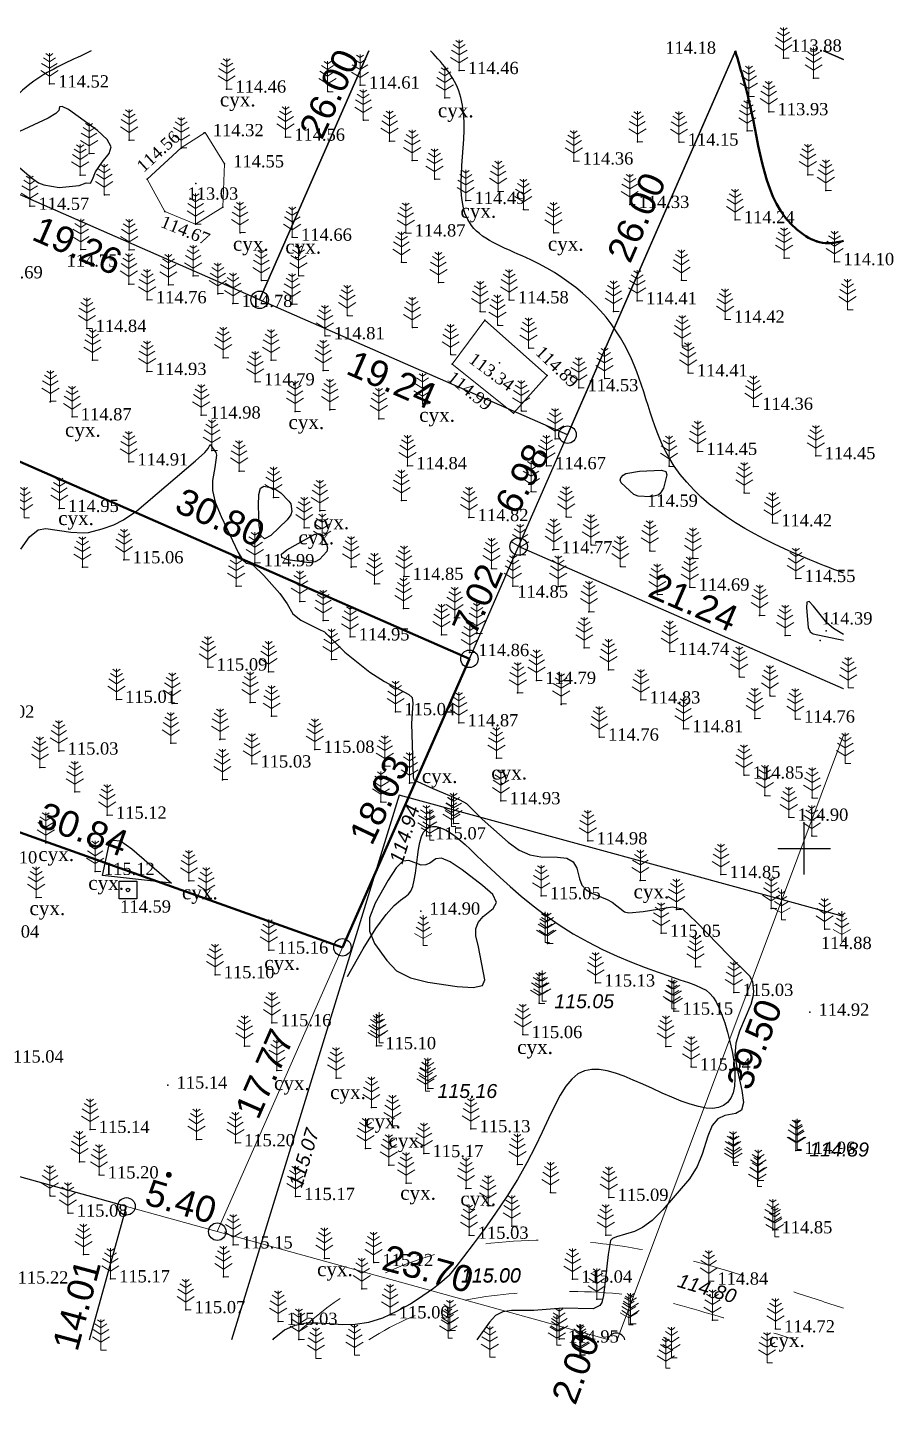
# Model space of a CAD drawing. Header units: millimetres. Extents: x 5405616.9 to 5405705.1, y 5524868.2 to 5524947.2.
# Drawn here: x 5405655.5 to 5405705.1, y 5524868.2 to 5524947 of the extents above; entities that cross this region are included whole.
import ezdxf
from ezdxf.enums import TextEntityAlignment as Align

# ---------------------------------------------------------------- set-up
doc = ezdxf.new("R2010")
doc.units = ezdxf.units.MM
doc.linetypes.add('0', pattern=[0])
doc.linetypes.add('1', pattern=[6, 3, -3])
for name, color, linetype, lineweight in [('11900000', 1, 'Continuous', 30), ('рельеф', 7, 'Continuous', 0), ('ТОЧКИ', 7, 'Continuous', 30)]:
    doc.layers.add(name, color=color, linetype=linetype, lineweight=lineweight)
for name, color, linetype in [('12000000', 7, 'Continuous'), ('61420000', 7, 'Continuous'), ('71132060', 7, '0'), ('SC007', 7, 'Continuous'), ('горизонтали', 42, 'Continuous'), ('Горизонтали--MIN', 32, 'Continuous'), ('Ділянки_Межі', 10, 'Continuous'), ('надписи', 7, 'Continuous'), ('Ограда каменная', 7, 'g5_472'), ('отметки', 7, 'Continuous'), ('промеры', 185, 'Continuous'), ('Растительность', 7, 'Continuous')]:
    doc.layers.add(name, color=color, linetype=linetype)
doc.styles.get("Standard").update_dxf_attribs({"font": 'arial.ttf'})
doc.styles.add('times', font='times.ttf')
doc.styles.add('WMF-Arial Cyr2', font='ariali.ttf')
doc.linetypes.add('g5_472', pattern='A,0,-4,[25,GUGK_2005.shx,S=0.4,R=0,X=0,Y=-0.2],0', length=4)
doc.linetypes.add('канава 0', pattern='A,0.9,0,["|",Standard,S=0.25,R=0,X=0,Y=0],0.1', length=1)

# ---------------------------------------------------------------- blocks, each defined once
blk = doc.blocks.new('A$C51FE15A3')
at = {"layer": 'Растительность', "color": 94, "lineweight": 0}
for points in [[(-0.201, 1.726), (0, 1.584), (0.201, 1.726)], [(0, 1.75), (0, 0), (0.319, 0)], [(-0.447, 1.172), (0, 0.895), (0.447, 1.172)], [(-0.343, 1.489), (0, 1.267), (0.343, 1.489)], [(-0.493, 0.753), (0, 0.444), (0.493, 0.753)]]:
    blk.add_lwpolyline(points, dxfattribs=at)
blk = doc.blocks.new('SYMBOL902')
at = {"layer": 'SC007'}
blk.add_lwpolyline([(-1.25, -1.25), (-1.25, 1.25), (1.25, 1.25), (1.25, -1.25)], close=True, dxfattribs=at)
blk.add_circle((0, 0), 0.25, dxfattribs=at)
blk = doc.blocks.new('SYMBOL71132060')
at = {"layer": 'SC007', "color": 94, "lineweight": 0}
for points in [[(-0.2, 1.65), (0, 1.5), (0.2, 1.65)], [(0, 1.75), (0, 0), (0.25, 0)], [(-0.4, 1.05), (0, 0.8), (0.4, 1.05)], [(-0.3, 1.35), (0, 1.15), (0.3, 1.35)], [(-0.5, 0.7), (0, 0.4), (0.5, 0.7)]]:
    blk.add_lwpolyline(points, dxfattribs=at)

msp = doc.modelspace()

# ---------------------------------------------------------------- hatches: boundary and pattern name
at = {"layer": '12000000', "lineweight": 15, "ltscale": 0.02, "extrusion": (-0.000964997, -0.001555, 0.999998)}
for points in [[(5405674.263, 5524887.992, 1), (5405674.6, 5524888.014, 1)], [(5404065.449, 5522271.557, 1), (5404065.786, 5522271.578, 1)], [(5404058.761, 5522266.419, 1), (5404059.098, 5522266.44, 1)], [(5404080.043, 5522263.072, 1), (5404080.38, 5522263.094, 1)], [(5404050.682, 5522261.149, 1), (5404051.019, 5522261.17, 1)], [(5404060.217, 5522255.994, 1), (5404060.554, 5522256.015, 1)], [(5404072.584, 5522255.809, 1), (5404072.921, 5522255.831, 1)]]:
    msp.add_hatch(color=7, dxfattribs=at).paths.add_polyline_path(points)

# ---------------------------------------------------------------- linework, layer by layer
at = {"layer": '11900000', "color": 0, "linetype": '0', "lineweight": 15, "ltscale": 0.7}
for points in [[(5405700, 5524898.496), (5405700, 5524901.504)], [(5405700, 5524898.496), (5405700, 5524901.504)], [(5405700, 5524898.496), (5405700, 5524901.504)], [(5405700, 5524898.496), (5405700, 5524901.504)], [(5405700, 5524898.496), (5405700, 5524901.504)], [(5405700, 5524898.496), (5405700, 5524901.504)], [(5405700, 5524898.496), (5405700, 5524901.504)], [(5405700, 5524898.496), (5405700, 5524901.504)], [(5405700, 5524898.496), (5405700, 5524901.504)], [(5405700, 5524898.496), (5405700, 5524901.504)], [(5405700, 5524898.496), (5405700, 5524901.504)], [(5405698.496, 5524900), (5405701.504, 5524900)], [(5405698.496, 5524900), (5405701.504, 5524900)], [(5405698.496, 5524900), (5405701.504, 5524900)], [(5405698.496, 5524900), (5405701.504, 5524900)], [(5405698.496, 5524900), (5405701.504, 5524900)], [(5405698.496, 5524900), (5405701.504, 5524900)], [(5405698.496, 5524900), (5405701.504, 5524900)], [(5405698.496, 5524900), (5405701.504, 5524900)], [(5405698.496, 5524900), (5405701.504, 5524900)], [(5405698.496, 5524900), (5405701.504, 5524900)], [(5405698.496, 5524900), (5405701.504, 5524900)]]:
    msp.add_lwpolyline(points, dxfattribs=at)
at = {"layer": '11900000', "linetype": '0', "lineweight": 15, "ltscale": 0.7}
for points in [[(5405700, 5524898.496), (5405700, 5524901.504)], [(5405700, 5524898.496), (5405700, 5524901.504)], [(5405700, 5524898.496), (5405700, 5524901.504)], [(5405698.496, 5524900), (5405701.504, 5524900)], [(5405698.496, 5524900), (5405701.504, 5524900)], [(5405698.496, 5524900), (5405701.504, 5524900)], [(5405698.496, 5524900), (5405701.504, 5524900)], [(5405698.496, 5524900), (5405701.504, 5524900)], [(5405698.496, 5524900), (5405701.504, 5524900)]]:
    msp.add_lwpolyline(points, dxfattribs=at)
at = {"layer": '11900000', "color": 7}
for points in [[(5405700, 5524898.5, 0), (5405700, 5524901.5, 0)], [(5405700, 5524898.5, 0), (5405700, 5524901.5, 0)], [(5405698.5, 5524900, 0), (5405701.5, 5524900, 0)], [(5405698.5, 5524900, 0), (5405701.5, 5524900, 0)]]:
    msp.add_polyline3d(points, dxfattribs=at)
at = {"layer": '61420000', "linetype": '1', "lineweight": 15}
for points, knots in [([(5405702.25, 5524873.695), (5405701.282, 5524874.005), (5405698.083, 5524875.041), (5405692.768, 5524876.821), (5405685.912, 5524877.833), (5405678.582, 5524877.207), (5405673.432, 5524874.566), (5405671.01, 5524872.296), (5405670.608, 5524871.879)], [199.335038, 199.335038, 199.335038, 199.335038, 202.382152, 209.415787, 216.125508, 223.040534, 231.175391, 232.901006, 232.901006, 232.901006, 232.901006]), ([(5405675.085, 5524871.879), (5405676.607, 5524872.894), (5405680.064, 5524874.333), (5405685.758, 5524874.742), (5405690.47, 5524874.577), (5405695.096, 5524873.23), (5405697.679, 5524872.447), (5405699.528, 5524871.879)], [198.673354, 198.673354, 198.673354, 198.673354, 204.112948, 209.45441, 215.794726, 218.082006, 223.883847, 223.883847, 223.883847, 223.883847])]:
    msp.add_open_spline(points, degree=3, knots=knots, dxfattribs=at)
at = {"layer": 'горизонтали', "color": 32}
for points in [[(5405654.397, 5524939.542, 114.5), (5405655.757, 5524938.362, 114.5), (5405656.167, 5524938.082, 114.5), (5405656.477, 5524937.952, 114.5), (5405657.347, 5524937.812, 114.5), (5405658.497, 5524937.932, 114.5), (5405658.497, 5524937.932, 114.5), (5405658.887, 5524938.082, 114.5), (5405659.137, 5524938.052, 114.5), (5405659.257, 5524938.262, 114.5), (5405659.437, 5524938.702, 114.5), (5405659.817, 5524939.262, 114.5), (5405660.217, 5524939.762, 114.5), (5405660.317, 5524940.132, 114.5), (5405660.087, 5524940.562, 114.5), (5405659.547, 5524941.062, 114.5), (5405657.887, 5524942.262, 114.5), (5405657.517, 5524942.452, 114.5), (5405657.367, 5524942.422, 114.5), (5405657.327, 5524942.222, 114.5), (5405657.157, 5524942.042, 114.5), (5405656.727, 5524941.782, 114.5), (5405654.787, 5524940.872, 114.5)], [(5405655.157, 5524917.122, 115), (5405655.657, 5524917.822, 115), (5405656.137, 5524918.222, 115), (5405656.587, 5524918.302, 115), (5405658.007, 5524918.082, 115), (5405658.727, 5524918.042, 115), (5405659.027, 5524918.062, 115), (5405659.817, 5524918.272, 115), (5405660.487, 5524918.512, 115), (5405661.037, 5524918.792, 115), (5405661.787, 5524919.312, 115), (5405665.147, 5524922.162, 115), (5405665.687, 5524922.652, 115), (5405665.877, 5524922.882, 115), (5405665.987, 5524923.112, 115), (5405666.317, 5524922.642, 115), (5405666.347, 5524922.492, 115), (5405666.267, 5524921.792, 115), (5405666.127, 5524921.042, 115), (5405666.127, 5524920.482, 115), (5405666.287, 5524919.802, 115), (5405666.617, 5524918.982, 115), (5405667.597, 5524916.932, 115), (5405667.867, 5524916.482, 115), (5405668.057, 5524916.322, 115), (5405668.267, 5524916.282, 115), (5405668.447, 5524916.192, 115), (5405669.057, 5524915.612, 115), (5405669.977, 5524914.582, 115), (5405670.397, 5524913.992, 115), (5405670.727, 5524913.412, 115), (5405671.177, 5524913.052, 115), (5405672.207, 5524912.532, 115), (5405672.547, 5524912.382, 115), (5405673.697, 5524911.232, 115), (5405675.137, 5524910.072, 115), (5405675.977, 5524909.552, 115), (5405677.367, 5524908.802, 115), (5405677.557, 5524908.622, 115), (5405677.587, 5524908.302, 115), (5405677.527, 5524907.152, 115), (5405677.607, 5524904.082, 115), (5405677.647, 5524903.922, 115), (5405678.737, 5524903.432, 115), (5405680.287, 5524902.772, 115), (5405680.667, 5524902.572, 115), (5405681.567, 5524901.672, 115), (5405683.047, 5524900.362, 115), (5405683.677, 5524899.902, 115), (5405684.297, 5524899.622, 115), (5405684.927, 5524899.522, 115), (5405685.877, 5524899.502, 115), (5405686.417, 5524899.432, 115), (5405686.777, 5524899.222, 115), (5405686.977, 5524898.872, 115), (5405687.127, 5524898.262, 115), (5405687.277, 5524897.892, 115), (5405687.517, 5524897.622, 115), (5405687.837, 5524897.432, 115), (5405688.717, 5524897.072, 115), (5405688.997, 5524896.922, 115), (5405689.707, 5524896.362, 115), (5405689.967, 5524896.302, 115), (5405690.787, 5524896.382, 115), (5405692.467, 5524896.652, 115), (5405693.027, 5524896.532, 115), (5405693.827, 5524895.772, 115), (5405695.657, 5524893.892, 115), (5405696.877, 5524892.682, 115), (5405697.037, 5524892.362, 115), (5405697.097, 5524891.802, 115), (5405697.067, 5524891.502, 115), (5405696.937, 5524891.062, 115), (5405696.287, 5524889.532, 115), (5405696.087, 5524888.862, 115), (5405696.037, 5524888.142, 115), (5405696.157, 5524887.362, 115), (5405696.437, 5524886.152, 115), (5405696.527, 5524885.462, 115), (5405696.407, 5524885.022, 115), (5405696.087, 5524884.822, 115), (5405695.447, 5524884.712, 115), (5405695.057, 5524884.532, 115), (5405694.737, 5524884.142, 115), (5405694.477, 5524883.542, 115), (5405694.157, 5524882.502, 115), (5405693.867, 5524881.802, 115), (5405693.437, 5524881.092, 115), (5405691.897, 5524879.322, 115), (5405691.287, 5524878.712, 115), (5405690.747, 5524878.302, 115), (5405690.277, 5524878.082, 115), (5405689.247, 5524877.782, 115), (5405689.017, 5524877.672, 115), (5405688.917, 5524877.562, 115), (5405688.777, 5524876.762, 115), (5405688.517, 5524874.422, 115), (5405688.417, 5524874.022, 115), (5405688.307, 5524873.842, 115), (5405687.917, 5524873.662, 115), (5405686.187, 5524873.702, 115), (5405684.527, 5524873.552, 115), (5405683.237, 5524873.562, 115), (5405682.747, 5524873.492, 115), (5405682.327, 5524873.272, 115), (5405681.977, 5524872.892, 115), (5405681.263, 5524871.879, 115)], [(5405702.25, 5524912.239, 114.5), (5405701.667, 5524912.582, 114.5), (5405701.297, 5524912.902, 114.5), (5405700.537, 5524913.862, 114.5), (5405700.287, 5524914.122, 114.5), (5405700.157, 5524914.082, 114.5), (5405700.127, 5524913.752, 114.5), (5405700.227, 5524912.642, 114.5)], [(5405700.227, 5524912.642, 114.5), (5405700.347, 5524912.392, 114.5), (5405700.507, 5524912.282, 114.5), (5405701.867, 5524911.992, 114.5), (5405702.25, 5524911.903, 114.5)]]:
    msp.add_polyline3d(points, dxfattribs=at)
for points in [[(5405689.527, 5524920.912, 114.5), (5405689.457, 5524921.072, 114.5), (5405689.497, 5524921.192, 114.5), (5405689.627, 5524921.342, 114.5), (5405689.787, 5524921.442, 114.5), (5405690.577, 5524921.572, 114.5), (5405691.837, 5524921.642, 114.5), (5405692.087, 5524921.552, 114.5), (5405692.127, 5524921.362, 114.5), (5405691.937, 5524920.612, 114.5), (5405691.747, 5524920.302, 114.5), (5405691.637, 5524920.202, 114.5), (5405691.207, 5524920.112, 114.5), (5405690.497, 5524920.142, 114.5), (5405690.247, 5524920.242, 114.5), (5405689.527, 5524920.912, 114.5)], [(5405670.667, 5524919.272, 115), (5405670.607, 5524919.072, 115), (5405670.407, 5524918.802, 115), (5405669.457, 5524917.892, 115), (5405669.107, 5524917.712, 115), (5405668.887, 5524917.902, 115), (5405668.797, 5524918.472, 115), (5405668.757, 5524919.622, 115), (5405668.777, 5524920.252, 115), (5405668.877, 5524920.612, 115), (5405669.067, 5524920.712, 115), (5405669.637, 5524920.602, 115), (5405670.047, 5524920.332, 115), (5405670.497, 5524919.872, 115), (5405670.607, 5524919.702, 115), (5405670.667, 5524919.272, 115)], [(5405671.987, 5524917.972, 115), (5405672.177, 5524918.022, 115), (5405672.297, 5524918.002, 115), (5405672.407, 5524917.912, 115), (5405672.657, 5524917.402, 115), (5405672.707, 5524917.192, 115), (5405672.667, 5524916.992, 115), (5405672.247, 5524916.522, 115), (5405672.007, 5524916.392, 115), (5405671.657, 5524916.342, 115), (5405670.437, 5524916.512, 115), (5405670.097, 5524916.632, 115), (5405670.077, 5524916.822, 115), (5405670.387, 5524917.072, 115), (5405671.987, 5524917.972, 115)], [(5405659.837, 5524898.452, 115), (5405660.187, 5524900.122, 115), (5405660.417, 5524900.472, 115), (5405660.857, 5524900.422, 115), (5405661.507, 5524899.972, 115), (5405663.787, 5524898.002, 115), (5405659.837, 5524898.452, 115)], [(5405675.447, 5524896.862, 115), (5405675.117, 5524896.022, 115), (5405675.107, 5524895.262, 115), (5405675.407, 5524894.562, 115), (5405676.097, 5524893.582, 115), (5405676.667, 5524893.002, 115), (5405677.457, 5524892.592, 115), (5405678.457, 5524892.352, 115), (5405680.137, 5524892.102, 115), (5405681.047, 5524892.042, 115), (5405681.577, 5524892.162, 115), (5405681.707, 5524892.482, 115), (5405681.357, 5524894.362, 115), (5405681.207, 5524894.992, 115), (5405681.197, 5524895.402, 115), (5405681.337, 5524895.762, 115), (5405681.627, 5524896.092, 115), (5405682.197, 5524896.552, 115), (5405682.377, 5524896.902, 115), (5405682.177, 5524897.352, 115), (5405681.587, 5524897.882, 115), (5405680.427, 5524898.762, 115), (5405679.737, 5524899.222, 115), (5405679.237, 5524899.432, 115), (5405678.917, 5524899.402, 115), (5405678.577, 5524899.162, 115), (5405678.337, 5524899.052, 115), (5405678.077, 5524899.042, 115), (5405677.357, 5524899.302, 115), (5405677.027, 5524899.262, 115), (5405676.637, 5524898.892, 115), (5405676.187, 5524898.182, 115), (5405675.447, 5524896.862, 115)]]:
    msp.add_polyline3d(points, close=True, dxfattribs=at)
for points, knots in [([(5405659.183, 5524945.632), (5405658.17, 5524945.117), (5405655.525, 5524944.065), (5405653.211, 5524941.03), (5405652.017, 5524936.245), (5405646.321, 5524937.362), (5405643.86, 5524932.976), (5405638.381, 5524932.732), (5405638.048, 5524925.787), (5405631.475, 5524926.077), (5405627.008, 5524928.61), (5405623.975, 5524924.482), (5405621.116, 5524923.38), (5405619.506, 5524922.812)], [873.998575, 873.998575, 873.998575, 873.998575, 877.245455, 881.607053, 885.661514, 889.520415, 895.583001, 898.406187, 904.085367, 910.48747, 913.839474, 917.961004, 923.130392, 923.130392, 923.130392, 923.130392]), ([(5405702.25, 5524915.744), (5405701.52, 5524916.026), (5405697.608, 5524917.549), (5405691.748, 5524920.767), (5405690.456, 5524929.173), (5405685.864, 5524933.397), (5405678.956, 5524935.57), (5405681.573, 5524942.132), (5405679.391, 5524944.827), (5405678.606, 5524945.632)], [20.790835, 20.790835, 20.790835, 20.790835, 23.037626, 32.731638, 39.162292, 46.871348, 50.794349, 58.140724, 61.429226, 61.429226, 61.429226, 61.429226])]:
    msp.add_open_spline(points, degree=3, knots=knots, dxfattribs=at)
at = {"layer": 'горизонтали', "color": 32, "lineweight": 50}
msp.add_open_spline([(5405702.25, 5524934.749), (5405701.902, 5524934.68), (5405701.104, 5524934.499), (5405697.85, 5524936.019), (5405697.403, 5524941.02), (5405696.386, 5524944.489), (5405696.046, 5524945.632)], degree=3, knots=[28.534571, 28.534571, 28.534571, 28.534571, 29.586146, 30.927257, 38.609771, 42.174387, 42.174387, 42.174387, 42.174387], dxfattribs=at)
at = {"layer": 'Горизонтали--MIN'}
for points in [[(5405673.85, 5524892.662), (5405674.745, 5524894.258), (5405675.477, 5524895.415), (5405676.065, 5524896.214), (5405676.528, 5524896.731), (5405676.883, 5524897.045), (5405677.149, 5524897.234), (5405677.345, 5524897.377), (5405677.488, 5524897.551), (5405677.596, 5524897.819), (5405677.679, 5524898.171), (5405677.744, 5524898.584), (5405677.799, 5524899.032), (5405677.853, 5524899.49), (5405677.913, 5524899.933), (5405677.988, 5524900.337), (5405678.086, 5524900.675), (5405678.212, 5524900.93), (5405678.364, 5524901.105), (5405678.536, 5524901.21), (5405678.724, 5524901.254), (5405678.922, 5524901.248), (5405679.126, 5524901.201), (5405679.33, 5524901.123), (5405679.529, 5524901.024), (5405679.721, 5524900.911), (5405679.913, 5524900.78), (5405680.114, 5524900.624), (5405680.335, 5524900.438), (5405680.584, 5524900.214), (5405680.872, 5524899.946), (5405681.209, 5524899.629), (5405681.603, 5524899.254), (5405682.062, 5524898.819), (5405682.585, 5524898.334), (5405683.165, 5524897.812), (5405683.799, 5524897.267), (5405684.482, 5524896.711), (5405685.209, 5524896.159), (5405685.976, 5524895.622), (5405686.777, 5524895.115), (5405687.606, 5524894.648), (5405688.45, 5524894.222), (5405689.29, 5524893.837), (5405690.112, 5524893.492), (5405690.899, 5524893.184), (5405691.635, 5524892.915), (5405692.303, 5524892.681), (5405692.888, 5524892.483), (5405693.377, 5524892.317), (5405693.78, 5524892.17), (5405694.109, 5524892.029), (5405694.379, 5524891.878), (5405694.601, 5524891.704), (5405694.79, 5524891.491), (5405694.959, 5524891.225), (5405695.121, 5524890.893), (5405695.285, 5524890.483), (5405695.45, 5524890.01), (5405695.607, 5524889.49), (5405695.749, 5524888.941), (5405695.87, 5524888.382), (5405695.963, 5524887.829), (5405696.021, 5524887.301), (5405696.037, 5524886.815), (5405696.006, 5524886.386), (5405695.924, 5524886.018), (5405695.793, 5524885.711), (5405695.612, 5524885.468), (5405695.381, 5524885.288), (5405695.098, 5524885.173), (5405694.765, 5524885.123), (5405694.379, 5524885.14), (5405693.943, 5524885.223), (5405693.464, 5524885.361), (5405692.952, 5524885.545), (5405692.415, 5524885.762), (5405691.863, 5524886.002), (5405691.306, 5524886.253), (5405690.752, 5524886.505), (5405690.211, 5524886.744), (5405689.69, 5524886.961), (5405689.192, 5524887.143), (5405688.716, 5524887.278), (5405688.264, 5524887.352), (5405687.835, 5524887.354), (5405687.43, 5524887.272), (5405687.048, 5524887.091), (5405686.691, 5524886.802), (5405686.357, 5524886.393), (5405686.033, 5524885.874), (5405685.708, 5524885.256), (5405685.367, 5524884.548), (5405684.998, 5524883.764), (5405684.588, 5524882.915), (5405684.122, 5524882.011), (5405683.588, 5524881.064), (5405682.981, 5524880.089), (5405682.331, 5524879.121), (5405681.676, 5524878.197), (5405681.054, 5524877.354), (5405680.504, 5524876.63), (5405680.063, 5524876.064), (5405679.77, 5524875.692), (5405679.663, 5524875.553)], [(5405669.571, 5524871.879), (5405669.648, 5524871.976), (5405670.243, 5524872.458), (5405670.858, 5524872.73), (5405671.495, 5524872.845), (5405672.155, 5524872.854), (5405672.842, 5524872.811), (5405673.557, 5524872.767), (5405674.301, 5524872.776), (5405675.077, 5524872.89), (5405675.881, 5524873.146), (5405676.685, 5524873.514), (5405677.457, 5524873.95), (5405678.163, 5524874.409), (5405678.77, 5524874.847), (5405679.245, 5524875.217), (5405679.555, 5524875.477), (5405679.666, 5524875.58)]]:
    msp.add_lwpolyline(points, dxfattribs=at)
at = {"layer": 'Ділянки_Межі', "lineweight": 25}
for points in [[(5405619.506, 5524937.691), (5405624.379, 5524935.557), (5405652.622, 5524923.203), (5405680.834, 5524910.84), (5405683.651, 5524917.273), (5405686.449, 5524923.665), (5405668.826, 5524931.381), (5405651.182, 5524939.105), (5405636.274, 5524945.632)], [(5405675.076, 5524945.632), (5405668.826, 5524931.381), (5405651.182, 5524939.105)], [(5405696.067, 5524945.632), (5405686.449, 5524923.665), (5405668.826, 5524931.381)], [(5405668.826, 5524931.381), (5405675.076, 5524945.632)], [(5405659.091, 5524871.879), (5405661.2, 5524879.516), (5405636.486, 5524886.378), (5405619.506, 5524891.086)]]:
    msp.add_lwpolyline(points, dxfattribs=at)
at = {"layer": 'Ділянки_Межі'}
for points in [[(5405683.651, 5524917.273), (5405686.449, 5524923.665), (5405696.067, 5524945.632)], [(5405702.25, 5524945.131), (5405701.105, 5524945.632)], [(5405701.105, 5524945.632), (5405702.25, 5524945.131)], [(5405702.25, 5524909.131), (5405683.651, 5524917.273)]]:
    msp.add_lwpolyline(points, dxfattribs=at)
at = {"layer": 'Ділянки_Межі', "lineweight": 50}
msp.add_lwpolyline([(5405644.506, 5524904.681), (5405652.622, 5524923.203), (5405680.834, 5524910.84), (5405673.564, 5524894.337)], close=True, dxfattribs=at)
at = {"layer": 'Ділянки_Межі', "lineweight": 0}
for points in [[(5405666.399, 5524878.073), (5405673.564, 5524894.337), (5405680.834, 5524910.84), (5405683.651, 5524917.273), (5405702.25, 5524909.131)], [(5405702.25, 5524906.478), (5405689.285, 5524871.879)], [(5405659.091, 5524871.879), (5405661.2, 5524879.516), (5405666.399, 5524878.073), (5405688.833, 5524871.879)], [(5405688.833, 5524871.879), (5405666.399, 5524878.073)]]:
    msp.add_lwpolyline(points, dxfattribs=at)
msp.add_lwpolyline([(5405636.486, 5524886.378), (5405644.506, 5524904.681), (5405673.564, 5524894.337), (5405666.399, 5524878.073), (5405661.2, 5524879.516)], close=True, dxfattribs=at)
at = {"layer": 'Ограда каменная', "flags": 128}
msp.add_lwpolyline([(5405702.25, 5524896.093), (5405676.815, 5524903.034), (5405667.217, 5524871.879)], dxfattribs=at)
at = {"layer": 'отметки', "color": 7}
for p in [(5405698.821, 5524945.211, 113.881), (5405680.246, 5524944.499, 114.459), (5405700.536, 5524944.067, 113.885), (5405656.794, 5524943.73, 114.523), (5405666.936, 5524943.436, 114.46), (5405672.719, 5524943.297, 114.59), (5405674.584, 5524943.669, 114.608), (5405679.433, 5524942.941, 114.538), (5405696.83, 5524943.018, 113.973), (5405697.975, 5524942.144, 113.932), (5405665.646, 5524940.942, 114.317), (5405674.769, 5524941.665, 114.681), (5405696.74, 5524941.053, 114.04), (5405661.347, 5524940.518, 114.528), (5405670.304, 5524940.683, 114.56), (5405676.265, 5524940.462, 114.596), (5405690.452, 5524940.423, 114.259), (5405692.832, 5524940.407, 114.152), (5405659.061, 5524939.746, 114.441), (5405664.336, 5524940.063, 114.414), (5405677.565, 5524939.355, 114.607), (5405686.811, 5524939.323, 114.36), (5405666.811, 5524939.159, 114.545), (5405700.211, 5524938.542, 113.967), (5405658.554, 5524938.51, 114.434), (5405662.393, 5524938.284, 114.558), (5405665.171, 5524938.046, 113.032), (5405678.846, 5524938.291, 114.539), (5405659.935, 5524937.387, 114.582), (5405680.63, 5524937.064, 114.491), (5405682.485, 5524937.585, 114.455), (5405701.246, 5524937.641, 113.929), (5405655.661, 5524936.732, 114.569), (5405663.402, 5524936.429, 114.67), (5405666.713, 5524936.674, 114.534), (5405683.925, 5524936.544, 114.45), (5405690.016, 5524936.835, 114.329), (5405665.162, 5524935.711, 114.575), (5405696.044, 5524935.967, 114.241), (5405667.703, 5524935.221, 114.681), (5405670.696, 5524934.962, 114.657), (5405677.201, 5524935.207, 114.873), (5405685.659, 5524935.214, 114.447), (5405700.716, 5524934.758, 113.999), (5405658.58, 5524934.253, 114.751), (5405661.357, 5524934.242, 114.618), (5405676.952, 5524933.53, 114.673), (5405698.849, 5524933.765, 114.191), (5405701.742, 5524933.564, 114.101), (5405661.336, 5524932.275, 114.768), (5405663.601, 5524932.236, 114.74), (5405665.016, 5524932.747, 114.654), (5405668.93, 5524932.485, 114.738), (5405671.062, 5524932.762, 114.708), (5405679.068, 5524932.38, 114.62), (5405692.976, 5524932.499, 114.386), (5405666.431, 5524931.733, 114.769), (5405662.384, 5524931.382, 114.756), (5405667.296, 5524931.171, 114.781), (5405670.688, 5524931.138, 114.786), (5405681.456, 5524930.708, 114.698), (5405683.108, 5524931.379, 114.58), (5405689.09, 5524930.723, 114.395), (5405690.445, 5524931.326, 114.409), (5405673.849, 5524930.479, 114.761), (5405681.725, 5524930.212, 114.828), (5405682.451, 5524929.938, 114.775), (5405695.477, 5524930.272, 114.421), (5405658.937, 5524929.741, 114.844), (5405672.573, 5524929.326, 114.813), (5405677.568, 5524929.798, 114.714), (5405684.231, 5524928.621, 114.856), (5405693.025, 5524928.744, 114.384), (5405659.259, 5524927.933, 114.931), (5405666.735, 5524928.07, 114.949), (5405669.481, 5524927.923, 114.802), (5405679.773, 5524928.247, 114.992), (5405679.855, 5524927.699, 114.988), (5405682.554, 5524927.769, 113.341), (5405662.375, 5524927.282, 114.931), (5405672.47, 5524927.332, 114.838), (5405685.276, 5524927.044, 114.894), (5405688.579, 5524926.889, 114.524), (5405693.356, 5524927.199, 114.41), (5405668.569, 5524926.686, 114.789), (5405687.099, 5524926.351, 114.529), (5405656.842, 5524925.547, 114.872), (5405656.849, 5524925.574, 114.866), (5405678.161, 5524925.437, 114.768), (5405697.095, 5524925.288, 114.362), (5405658.088, 5524924.687, 114.869), (5405665.477, 5524924.79, 114.981), (5405670.849, 5524924.998, 114.866), (5405672.852, 5524925.094, 114.907), (5405675.649, 5524924.579, 114.881), (5405683.354, 5524924.893, 114.818), (5405683.811, 5524925.034, 114.7), (5405685.744, 5524923.433, 114.697), (5405661.331, 5524922.105, 114.914), (5405666.089, 5524922.767, 115.005), (5405693.899, 5524922.708, 114.446), (5405700.67, 5524922.462, 114.454), (5405667.654, 5524921.578, 114.981), (5405677.287, 5524921.887, 114.836), (5405685.242, 5524921.891, 114.67), (5405692.261, 5524921.857, 114.513), (5405684.365, 5524920.411, 114.789), (5405669.624, 5524920.069, 115.016), (5405676.941, 5524919.898, 114.899), (5405696.57, 5524920.336, 114.447), (5405657.356, 5524919.443, 114.947), (5405672.273, 5524919.317, 114.973), (5405680.809, 5524918.92, 114.821), (5405686.379, 5524918.96, 114.775), (5405671.376, 5524918.342, 114.989), (5405698.185, 5524918.62, 114.423), (5405672.406, 5524917.384, 115.015), (5405687.799, 5524917.362, 114.749), (5405661.058, 5524916.506, 115.057), (5405683.74, 5524916.783, 114.815), (5405685.616, 5524917.075, 114.77), (5405685.658, 5524917.094, 114.766), (5405691.169, 5524917.023, 114.643), (5405693.634, 5524916.589, 114.537), (5405658.678, 5524916.083, 115.077), (5405668.552, 5524916.337, 114.994), (5405674.056, 5524916.094, 114.955), (5405682.094, 5524916.003, 114.859), (5405689.478, 5524916.123, 114.724), (5405667.483, 5524914.998, 115.083), (5405675.396, 5524915.141, 114.911), (5405677.087, 5524915.554, 114.849), (5405683.317, 5524914.996, 114.851), (5405685.918, 5524914.987, 114.782), (5405693.455, 5524914.946, 114.685), (5405699.524, 5524915.435, 114.553), (5405671.128, 5524914.125, 114.972), (5405691.593, 5524914.526, 114.67), (5405677.063, 5524913.714, 114.919), (5405687.675, 5524913.538, 114.761), (5405697.448, 5524913.33, 114.563), (5405672.47, 5524913.032, 114.982), (5405679.987, 5524913.193, 114.832), (5405701.586, 5524912.891, 114.602), (5405673.998, 5524912.096, 114.953), (5405679.242, 5524912.216, 114.863), (5405681.256, 5524912.291, 114.798), (5405698.908, 5524912.181, 114.637), (5405700.913, 5524911.885, 114.619), (5405701.261, 5524912.445, 114.39), (5405680.847, 5524911.198, 114.858), (5405687.41, 5524911.47, 114.808), (5405692.3, 5524911.271, 114.739), (5405665.857, 5524910.373, 115.093), (5405672.938, 5524910.796, 115.044), (5405688.8, 5524910.217, 114.786), (5405669.339, 5524910.099, 115.104), (5405684.675, 5524909.61, 114.786), (5405696.286, 5524909.804, 114.713), (5405683.594, 5524908.888, 114.834), (5405698.044, 5524908.724, 114.705), (5405660.626, 5524908.52, 115.01), (5405663.823, 5524908.286, 115.089), (5405668.287, 5524908.335, 115.132), (5405676.61, 5524907.817, 115.044), (5405686.077, 5524908.258, 114.761), (5405686.09, 5524908.234, 114.607), (5405690.646, 5524908.489, 114.826), (5405669.513, 5524907.559, 115.093), (5405680.226, 5524907.18, 114.869), (5405697.17, 5524907.43, 114.86), (5405699.496, 5524907.397, 114.755), (5405666.555, 5524906.234, 115.047), (5405688.271, 5524906.366, 114.76), (5405693.094, 5524906.84, 114.813), (5405657.335, 5524905.565, 115.031), (5405663.738, 5524906.017, 115.076), (5405671.992, 5524905.664, 115.079), (5405668.376, 5524904.827, 115.033), (5405675.994, 5524904.701, 115.027), (5405682.382, 5524905.16, 114.882), (5405656.247, 5524904.63, 115.067), (5405666.693, 5524903.924, 115.041), (5405696.556, 5524904.19, 114.851), (5405658.24, 5524903.23, 115.047), (5405677.409, 5524903.738, 115.009), (5405675.769, 5524902.653, 115.102), (5405682.638, 5524902.723, 114.935), (5405697.749, 5524903.026, 114.842), (5405700.462, 5524902.883, 114.911), (5405660.099, 5524901.896, 115.118), (5405699.117, 5524901.777, 114.903), (5405679.931, 5524901.424, 115.055), (5405700.43, 5524900.715, 114.861), (5405656.586, 5524900.31, 115.133), (5405678.371, 5524900.712, 115.07), (5405687.613, 5524900.426, 114.98), (5405659.411, 5524898.678, 115.12), (5405695.232, 5524898.499, 114.854), (5405664.778, 5524898.141, 115.163), (5405690.614, 5524898.158, 114.935), (5405656.027, 5524897.189, 115.11), (5405665.768, 5524897.152, 115.059), (5405684.942, 5524897.285, 115.046), (5405678.043, 5524896.409, 114.901), (5405692.68, 5524896.496, 115.008), (5405698.107, 5524896.563, 114.917), (5405701.173, 5524895.381, 114.882), (5405685.309, 5524894.555, 115.139), (5405691.814, 5524895.141, 115.05), (5405669.347, 5524894.178, 115.16), (5405693.776, 5524893.224, 115.041), (5405666.27, 5524892.768, 115.1), (5405688.058, 5524892.297, 115.133), (5405695.969, 5524891.754, 115.031), (5405684.831, 5524891.134, 115.096), (5405692.526, 5524890.685, 115.149), (5405700.319, 5524890.625, 114.916), (5405669.526, 5524890.018, 115.164), (5405683.889, 5524889.342, 115.055), (5405667.961, 5524888.684, 115.193), (5405675.517, 5524888.708, 115.101), (5405692.076, 5524888.667, 115.095), (5405693.53, 5524887.494, 115.044), (5405669.8, 5524887.294, 115.139), (5405673.197, 5524886.86, 115.135), (5405663.569, 5524886.457, 115.143), (5405678.453, 5524886.262, 115.155), (5405675.224, 5524885.173, 115.196), (5405659.119, 5524883.919, 115.137), (5405676.431, 5524884.131, 115.168), (5405680.92, 5524883.954, 115.132), (5405665.206, 5524883.349, 115.235), (5405667.436, 5524883.156, 115.196), (5405674.893, 5524882.825, 115.129), (5405699.516, 5524882.722, 114.962), (5405658.505, 5524882.074, 115.18), (5405676.217, 5524881.879, 115.125), (5405678.226, 5524882.535, 115.17), (5405683.58, 5524881.914, 115.085), (5405695.934, 5524882.048, 114.961), (5405659.634, 5524881.313, 115.203), (5405677.212, 5524880.848, 115.11), (5405680.637, 5524880.542, 115.139), (5405685.482, 5524880.304, 115.125), (5405697.366, 5524881.002, 114.902), (5405656.824, 5524880.114, 115.077), (5405670.869, 5524880.079, 115.171), (5405681.899, 5524879.539, 115.098), (5405688.823, 5524880.03, 115.092), (5405657.855, 5524879.13, 115.081), (5405683.256, 5524878.388, 115.115), (5405688.644, 5524877.868, 115.009), (5405698.202, 5524878.174, 114.849), (5405667.309, 5524877.31, 115.146), (5405680.812, 5524877.862, 115.031), (5405658.736, 5524876.762, 115.128), (5405672.532, 5524876.537, 115.108), (5405675.353, 5524876.297, 115.117), (5405660.283, 5524875.368, 115.174), (5405666.749, 5524875.495, 115.09), (5405674.673, 5524874.8, 115.039), (5405686.741, 5524875.353, 115.044), (5405694.53, 5524875.238, 114.843), (5405688.123, 5524874.213, 115.015), (5405664.595, 5524873.604, 115.075), (5405676.292, 5524873.309, 115.003), (5405669.877, 5524872.937, 115.031), (5405679.718, 5524872.414, 115.09), (5405690.061, 5524872.804, 114.935), (5405694.747, 5524873.004, 114.887), (5405698.35, 5524872.505, 114.719), (5405671.068, 5524871.909, 115.054), (5405685.98, 5524871.928, 114.951)]:
    msp.add_point(p, dxfattribs=at)
at = {"layer": 'рельеф', "color": 7, "linetype": 'канава 0', "ltscale": 0.4, "elevation": 114.41}
msp.add_lwpolyline([(5405664.34, 5524940.07), (5405662.39, 5524938.29), (5405663.4, 5524936.43), (5405665.16, 5524935.72), (5405666.71, 5524936.68), (5405666.81, 5524939.16), (5405665.714, 5524940.95), (5405664.34, 5524940.07)], dxfattribs=at)
at = {"layer": 'рельеф', "color": 7, "linetype": 'канава 0', "elevation": 114.828}
msp.add_lwpolyline([(5405681.725, 5524930.212), (5405679.855, 5524927.699), (5405683.354, 5524924.893), (5405685.276, 5524927.044), (5405681.725, 5524930.212)], dxfattribs=at)
at = {"layer": 'ТОЧКИ'}
for centre in [(5405668.826, 5524931.381, 107.24), (5405686.449, 5524923.665), (5405683.651, 5524917.273), (5405680.834, 5524910.84), (5405673.564, 5524894.337, 107.24), (5405661.2, 5524879.516), (5405666.399, 5524878.073, 107.24)]:
    msp.add_circle(centre, 0.5, dxfattribs=at)
for start, end in [(90.03819, 166.95653), (13.04347, 89.96181)]:
    msp.add_arc((5405689.243, 5524871.766), 0.5, start, end, dxfattribs=at)

# ---------------------------------------------------------------- block references
at = {"layer": '71132060'}
for p in [(5405679.811, 5524901.258, 114.99), (5405678.568, 5524900.474, 115.06), (5405698.699, 5524895.904), (5405678.19, 5524894.435, 115.02), (5405685.165, 5524894.613, 115.04), (5405702.148, 5524894.664), (5405685.002, 5524891.255, 115.05), (5405692.418, 5524890.818, 115.15), (5405675.67, 5524888.87, 115.1), (5405678.314, 5524886.117, 115.16), (5405699.596, 5524882.771, 114.89), (5405695.942, 5524881.861, 114.94), (5405697.319, 5524880.663, 114.91), (5405698.31, 5524877.774, 114.87), (5405689.96, 5524872.735, 114.88), (5405679.624, 5524871.981, 114.99), (5405685.837, 5524871.576, 114.88), (5405687.208, 5524871.01, 114.92), (5405692.074, 5524870.264, 114.71)]:
    msp.add_blockref('SYMBOL71132060', p, dxfattribs=at)
at = {"layer": 'отметки', "color": 7, "xscale": 0.400000000372529, "yscale": 0.400000000372529, "zscale": 0.400000000372529}
msp.add_blockref('SYMBOL902', (5405661.29, 5524897.62, 115.35), dxfattribs=at)
at = {"layer": 'Растительность', "color": 7}
for p in [(5405698.82, 5524945.21, 113.88), (5405680.25, 5524944.5, 114.46), (5405700.54, 5524944.07, 113.88), (5405656.79, 5524943.74, 114.52), (5405666.94, 5524943.44, 114.46), (5405672.71, 5524943.29, 114.59), (5405674.57, 5524943.66, 114.61), (5405679.42, 5524942.93, 114.54), (5405696.83, 5524943.02, 113.97), (5405674.76, 5524941.66, 114.68), (5405697.97, 5524942.14, 113.93), (5405696.74, 5524941.05, 114.04), (5405661.35, 5524940.52, 114.53), (5405664.34, 5524940.07, 114.41), (5405670.31, 5524940.69, 114.56), (5405676.26, 5524940.45, 114.6), (5405690.45, 5524940.42, 114.26), (5405692.83, 5524940.4, 114.15), (5405659.06, 5524939.75, 114.44), (5405677.56, 5524939.35, 114.61), (5405686.81, 5524939.32, 114.36), (5405658.55, 5524938.52, 114.43), (5405700.21, 5524938.54, 113.97), (5405678.84, 5524938.28, 114.54), (5405682.48, 5524937.58, 114.46), (5405701.24, 5524937.64, 113.93), (5405659.93, 5524937.39, 114.58), (5405680.62, 5524937.06, 114.49), (5405690.01, 5524936.83, 114.33), (5405655.66, 5524936.74, 114.57), (5405683.92, 5524936.54, 114.45), (5405665.16, 5524935.72, 114.41), (5405667.7, 5524935.23, 114.68), (5405685.65, 5524935.21, 114.45), (5405696.04, 5524935.96, 114.24), (5405670.69, 5524934.95, 114.66), (5405677.19, 5524935.19, 114.87), (5405658.58, 5524934.26, 114.75), (5405661.36, 5524934.25, 114.62), (5405698.85, 5524933.76, 114.19), (5405676.94, 5524933.52, 114.67), (5405701.74, 5524933.56, 114.1), (5405661.34, 5524932.28, 114.77), (5405663.6, 5524932.24, 114.74), (5405665.02, 5524932.75, 114.65), (5405668.92, 5524932.48, 114.74), (5405671.05, 5524932.75, 114.71), (5405679.06, 5524932.37, 114.62), (5405692.97, 5524932.49, 114.39), (5405662.38, 5524931.38, 114.76), (5405666.43, 5524931.74, 114.77), (5405683.1, 5524931.37, 114.58), (5405690.44, 5524931.32, 114.41), (5405667.3, 5524931.17, 114.78), (5405670.68, 5524931.13, 114.79), (5405681.45, 5524930.7, 114.7), (5405689.09, 5524930.72, 114.4), (5405702.48, 5524930.81, 114.22), (5405658.94, 5524929.74, 114.84), (5405673.84, 5524930.47, 114.76), (5405677.56, 5524929.79, 114.71), (5405682.44, 5524929.92, 114.78), (5405695.47, 5524930.26, 114.42), (5405672.56, 5524929.32, 114.81), (5405679.76, 5524928.23, 114.99), (5405684.22, 5524928.61, 114.86), (5405693.02, 5524928.74, 114.38), (5405659.26, 5524927.93, 114.93), (5405666.74, 5524928.07, 114.95), (5405669.48, 5524927.93, 114.8), (5405672.47, 5524927.33, 114.84), (5405662.38, 5524927.28, 114.93), (5405668.57, 5524926.69, 114.79), (5405688.57, 5524926.88, 114.52), (5405693.35, 5524927.19, 114.41), (5405687.09, 5524926.34, 114.53), (5405656.85, 5524925.58, 114.87), (5405670.85, 5524925, 114.87), (5405672.85, 5524925.1, 114.91), (5405678.15, 5524925.43, 114.77), (5405683.8, 5524925.02, 114.7), (5405697.09, 5524925.28, 114.36), (5405658.09, 5524924.69, 114.87), (5405665.48, 5524924.79, 114.98), (5405675.65, 5524924.58, 114.88), (5405685.74, 5524923.42, 114.7), (5405666.09, 5524922.77, 115), (5405693.9, 5524922.7, 114.45), (5405661.33, 5524922.11, 114.91), (5405677.29, 5524921.89, 114.84), (5405685.24, 5524921.88, 114.67), (5405692.26, 5524921.85, 114.51), (5405700.67, 5524922.45, 114.45), (5405667.65, 5524921.58, 114.98), (5405684.36, 5524920.4, 114.79), (5405696.57, 5524920.33, 114.45), (5405657.36, 5524919.45, 114.95), (5405669.62, 5524920.07, 115.02), (5405676.94, 5524919.9, 114.9), (5405655.34, 5524918.91, 114.98), (5405672.27, 5524919.32, 114.97), (5405680.81, 5524918.92, 114.82), (5405686.37, 5524918.95, 114.78), (5405671.38, 5524918.34, 114.99), (5405698.18, 5524918.61, 114.42), (5405672.41, 5524917.39, 115.01), (5405685.66, 5524917.1, 114.77), (5405687.79, 5524917.35, 114.75), (5405661.06, 5524916.51, 115.06), (5405668.55, 5524916.34, 114.99), (5405683.74, 5524916.79, 114.82), (5405691.16, 5524917.01, 114.64), (5405693.63, 5524916.58, 114.54), (5405658.68, 5524916.08, 115.08), (5405674.06, 5524916.1, 114.96), (5405677.09, 5524915.56, 114.85), (5405682.1, 5524916, 114.86), (5405689.47, 5524916.11, 114.72), (5405667.48, 5524915, 115.08), (5405675.4, 5524915.14, 114.91), (5405683.32, 5524915, 114.85), (5405685.92, 5524914.99, 114.78), (5405693.45, 5524914.93, 114.69), (5405699.52, 5524915.43, 114.55), (5405671.13, 5524914.13, 114.97), (5405691.59, 5524914.52, 114.67), (5405677.06, 5524913.72, 114.92), (5405679.99, 5524913.19, 114.83), (5405687.68, 5524913.54, 114.76), (5405697.45, 5524913.32, 114.56), (5405672.47, 5524913.03, 114.98), (5405674, 5524912.1, 114.95), (5405679.24, 5524912.22, 114.86), (5405681.26, 5524912.29, 114.8), (5405698.91, 5524912.17, 114.64), (5405672.94, 5524910.8, 115.04), (5405680.85, 5524911.2, 114.86), (5405687.41, 5524911.47, 114.81), (5405692.3, 5524911.27, 114.74), (5405665.86, 5524910.37, 115.09), (5405669.34, 5524910.1, 115.1), (5405688.8, 5524910.22, 114.79), (5405684.68, 5524909.61, 114.79), (5405696.28, 5524909.79, 114.71), (5405660.63, 5524908.52, 115.01), (5405683.6, 5524908.89, 114.83), (5405690.65, 5524908.49, 114.83), (5405698.04, 5524908.71, 114.7), (5405702.52, 5524909.18, 114.65), (5405663.82, 5524908.29, 115.09), (5405668.29, 5524908.34, 115.13), (5405676.61, 5524907.82, 115.04), (5405686.08, 5524908.26, 114.76), (5405669.51, 5524907.56, 115.09), (5405680.23, 5524907.18, 114.87), (5405697.17, 5524907.42, 114.86), (5405699.49, 5524907.39, 114.76), (5405666.56, 5524906.24, 115.05), (5405688.27, 5524906.37, 114.76), (5405693.09, 5524906.83, 114.81), (5405657.33, 5524905.57, 115.03), (5405663.74, 5524906.02, 115.08), (5405671.99, 5524905.66, 115.08), (5405656.25, 5524904.63, 115.07), (5405668.38, 5524904.83, 115.03), (5405675.99, 5524904.7, 115.03), (5405682.38, 5524905.16, 114.88), (5405702.35, 5524904.85, 114.74), (5405666.69, 5524903.93, 115.04), (5405677.41, 5524903.74, 115.01), (5405696.55, 5524904.18, 114.85), (5405658.24, 5524903.23, 115.05), (5405697.75, 5524903.01, 114.84), (5405675.77, 5524902.65, 115.1), (5405682.64, 5524902.72, 114.93), (5405700.46, 5524902.87, 114.91), (5405660.1, 5524901.9, 115.12), (5405679.93, 5524901.42, 115.06), (5405699.12, 5524901.76, 114.9), (5405678.37, 5524900.71, 115.07), (5405700.43, 5524900.7, 114.86), (5405656.58, 5524900.31, 115.13), (5405687.61, 5524900.43, 114.98), (5405659.41, 5524898.68, 115.12), (5405695.23, 5524898.5, 114.85), (5405664.78, 5524898.14, 115.16), (5405690.62, 5524898.16, 114.93), (5405656.03, 5524897.19, 115.11), (5405665.77, 5524897.15, 115.06), (5405684.94, 5524897.28, 115.05), (5405692.68, 5524896.5, 115.01), (5405698.11, 5524896.56, 114.92), (5405691.81, 5524895.14, 115.05), (5405701.17, 5524895.38, 114.88), (5405685.31, 5524894.56, 115.14), (5405669.35, 5524894.18, 115.16), (5405666.27, 5524892.77, 115.1), (5405693.78, 5524893.22, 115.04), (5405688.06, 5524892.3, 115.13), (5405684.83, 5524891.13, 115.1), (5405695.97, 5524891.75, 115.03), (5405692.53, 5524890.68, 115.15), (5405669.53, 5524890.02, 115.16), (5405683.89, 5524889.34, 115.06), (5405667.96, 5524888.68, 115.19), (5405675.52, 5524888.71, 115.1), (5405692.08, 5524888.67, 115.09), (5405669.8, 5524887.29, 115.14), (5405693.53, 5524887.49, 115.04), (5405673.2, 5524886.86, 115.14), (5405678.45, 5524886.26, 115.16), (5405675.22, 5524885.17, 115.2), (5405676.43, 5524884.13, 115.17), (5405659.12, 5524883.92, 115.14), (5405665.21, 5524883.35, 115.24), (5405680.92, 5524883.95, 115.13), (5405667.44, 5524883.16, 115.2), (5405674.89, 5524882.82, 115.13), (5405678.23, 5524882.54, 115.17), (5405699.52, 5524882.72, 114.96), (5405658.51, 5524882.07, 115.18), (5405676.22, 5524881.88, 115.12), (5405683.58, 5524881.91, 115.08), (5405695.93, 5524882.05, 114.96), (5405659.63, 5524881.31, 115.2), (5405677.21, 5524880.85, 115.11), (5405697.37, 5524881, 114.9), (5405656.82, 5524880.11, 115.08), (5405670.87, 5524880.08, 115.17), (5405680.64, 5524880.54, 115.14), (5405685.48, 5524880.3, 115.12), (5405681.9, 5524879.54, 115.1), (5405688.82, 5524880.03, 115.09), (5405657.85, 5524879.13, 115.08), (5405680.81, 5524877.86, 115.03), (5405683.26, 5524878.39, 115.12), (5405688.64, 5524877.87, 115.01), (5405698.2, 5524878.17, 114.85), (5405667.31, 5524877.31, 115.15), (5405658.74, 5524876.76, 115.13), (5405672.53, 5524876.54, 115.11), (5405675.35, 5524876.3, 115.12), (5405660.28, 5524875.37, 115.17), (5405666.75, 5524875.49, 115.09), (5405686.74, 5524875.35, 115.04), (5405674.67, 5524874.8, 115.04), (5405694.53, 5524875.24, 114.84), (5405688.12, 5524874.21, 115.02), (5405664.59, 5524873.6, 115.07), (5405676.29, 5524873.31, 115), (5405694.75, 5524873, 114.89), (5405669.88, 5524872.94, 115.03), (5405679.72, 5524872.41, 115.09), (5405690.06, 5524872.8, 114.94), (5405698.35, 5524872.5, 114.72), (5405671.07, 5524871.91, 115.05), (5405685.98, 5524871.93, 114.95), (5405659.74, 5524871.3, 115.19), (5405672.05, 5524870.82, 114.98), (5405674.25, 5524871, 115.04), (5405682, 5524870.89, 114.94), (5405687.16, 5524871.02, 114.93), (5405692.4, 5524870.86, 114.83), (5405697.87, 5524870.56, 114.72)]:
    msp.add_blockref('A$C51FE15A3', p, dxfattribs=at)

# ---------------------------------------------------------------- texts
at = {"layer": '12000000', "color": 7, "style": 'WMF-Arial Cyr2'}
for s, rotation, p in [('114.94', 72.87732, (5405676.995, 5524899.057, 114.94)), ('115.07', 72.87732, (5405671.237, 5524880.546, 115.07)), ('114.80', 343.52043, (5405692.688, 5524874.928, 114.8))]:
    msp.add_text(s, height=0.8, rotation=rotation, dxfattribs=at).set_placement(p)
for s, p in [('115.05', (5405685.695, 5524890.855, 115.05)), ('115.16', (5405679.007, 5524885.717, 115.16)), ('114.89', (5405700.289, 5524882.371, 114.89)), ('115.00', (5405680.356, 5524875.153, 115)), ('115.00', (5405680.359, 5524875.18, 115))]:
    msp.add_text(s, height=0.8, dxfattribs=at).set_placement(p)
at = {"layer": 'надписи', "color": 7, "style": 'times'}
for p in [(5405666.55, 5524943.246, 111.861), (5405679.029, 5524942.623, 111.861), (5405680.32, 5524936.874, 111.861), (5405667.297, 5524934.99, 111.861), (5405670.295, 5524934.826, 111.861), (5405685.326, 5524934.993, 111.861), (5405670.474, 5524924.788, 111.861), (5405677.96, 5524925.203, 111.861), (5405657.683, 5524924.348, 111.861), (5405657.292, 5524919.295, 111.861), (5405671.902, 5524919.056, 111.861), (5405671.042, 5524918.194, 111.861), (5405678.108, 5524904.538, 111.861), (5405682.084, 5524904.737, 111.861), (5405656.155, 5524900.075, 111.861), (5405659.015, 5524898.426, 111.861), (5405664.379, 5524897.884, 111.861), (5405690.228, 5524897.937, 111.861), (5405655.648, 5524896.98, 111.861), (5405669.088, 5524893.849, 111.861), (5405683.568, 5524889.037, 111.861), (5405669.647, 5524886.968, 111.861), (5405672.86, 5524886.455, 111.861), (5405674.865, 5524884.785, 111.861), (5405676.201, 5524883.681, 111.861), (5405676.871, 5524880.695, 111.861), (5405680.314, 5524880.363, 111.861), (5405672.111, 5524876.324, 111.861), (5405697.986, 5524872.269, 111.861)]:
    msp.add_text('сух.', height=0.8, dxfattribs=at).set_placement(p, align=Align.TOP_LEFT)
at = {"layer": 'отметки', "color": 7, "style": 'times'}
for s, p in [('114.18', (5405692.042, 5524946.16, 114.183)), ('113.88', (5405699.239, 5524946.281, 113.881)), ('114.46', (5405680.746, 5524944.999, 114.459)), ('114.52', (5405657.294, 5524944.23, 114.523)), ('114.61', (5405675.084, 5524944.169, 114.608)), ('114.46', (5405667.436, 5524943.936, 114.46)), ('113.93', (5405698.475, 5524942.644, 113.932)), ('114.32', (5405666.146, 5524941.442, 114.317)), ('114.56', (5405670.804, 5524941.183, 114.56)), ('114.15', (5405693.332, 5524940.907, 114.152)), ('114.55', (5405667.311, 5524939.659, 114.545)), ('114.36', (5405687.311, 5524939.823, 114.36)), ('113.03', (5405664.692, 5524937.814, 113.032)), ('114.57', (5405656.161, 5524937.232, 114.569)), ('114.49', (5405681.13, 5524937.564, 114.491)), ('114.33', (5405690.516, 5524937.335, 114.329)), ('114.24', (5405696.544, 5524936.467, 114.241)), ('114.66', (5405671.196, 5524935.462, 114.657)), ('114.87', (5405677.701, 5524935.707, 114.873)), ('114.75', (5405657.77, 5524933.983, 114.751)), ('114.10', (5405702.242, 5524934.064, 114.101)), ('114.69', (5405653.5, 5524933.31, 114.692)), ('114.76', (5405662.884, 5524931.882, 114.756)), ('114.78', (5405667.796, 5524931.671, 114.781)), ('114.58', (5405683.608, 5524931.879, 114.58)), ('114.41', (5405690.945, 5524931.826, 114.409)), ('114.42', (5405695.977, 5524930.772, 114.421)), ('114.84', (5405659.437, 5524930.241, 114.844)), ('114.81', (5405673.073, 5524929.826, 114.813)), ('114.93', (5405662.875, 5524927.782, 114.931)), ('114.41', (5405693.856, 5524927.699, 114.41)), ('114.79', (5405669.069, 5524927.186, 114.789)), ('114.53', (5405687.599, 5524926.851, 114.529)), ('114.87', (5405658.588, 5524925.187, 114.869)), ('114.98', (5405665.977, 5524925.29, 114.981)), ('114.36', (5405697.595, 5524925.788, 114.362)), ('114.45', (5405694.399, 5524923.208, 114.446)), ('114.45', (5405701.17, 5524922.962, 114.454)), ('114.91', (5405661.831, 5524922.605, 114.914)), ('114.84', (5405677.787, 5524922.387, 114.836)), ('114.67', (5405685.742, 5524922.391, 114.67)), ('114.95', (5405657.856, 5524919.943, 114.947)), ('114.59', (5405691.005, 5524920.247, 114.585)), ('114.82', (5405681.309, 5524919.42, 114.821)), ('114.42', (5405698.685, 5524919.12, 114.423)), ('114.77', (5405686.116, 5524917.575, 114.77)), ('115.06', (5405661.558, 5524917.006, 115.057)), ('114.99', (5405669.052, 5524916.837, 114.994)), ('114.85', (5405677.587, 5524916.054, 114.849)), ('114.55', (5405700.024, 5524915.935, 114.553)), ('114.85', (5405683.571, 5524915.045, 114.851)), ('114.69', (5405693.955, 5524915.446, 114.685)), ('114.39', (5405700.999, 5524913.508, 114.553)), ('114.95', (5405674.498, 5524912.596, 114.953)), ('114.74', (5405692.8, 5524911.771, 114.739)), ('114.86', (5405681.347, 5524911.698, 114.858)), ('115.09', (5405666.357, 5524910.873, 115.093)), ('114.79', (5405685.175, 5524910.11, 114.786)), ('115.01', (5405661.126, 5524909.02, 115.01)), ('114.83', (5405691.146, 5524908.989, 114.826)), ('115.02', (5405653.022, 5524908.177, 115.022)), ('115.04', (5405677.11, 5524908.317, 115.044)), ('114.76', (5405699.996, 5524907.897, 114.755)), ('114.87', (5405680.726, 5524907.68, 114.869)), ('114.81', (5405693.594, 5524907.34, 114.813)), ('114.76', (5405688.771, 5524906.866, 114.76)), ('115.03', (5405657.835, 5524906.065, 115.031)), ('115.08', (5405672.492, 5524906.164, 115.079)), ('115.03', (5405668.876, 5524905.327, 115.033)), ('114.85', (5405697.056, 5524904.69, 114.851)), ('114.93', (5405683.138, 5524903.223, 114.935)), ('115.12', (5405660.599, 5524902.396, 115.118)), ('114.90', (5405699.617, 5524902.277, 114.903)), ('115.07', (5405678.871, 5524901.212, 115.07)), ('114.98', (5405688.113, 5524900.926, 114.98)), ('115.10', (5405653.187, 5524899.837, 115.1)), ('115.12', (5405659.911, 5524899.178, 115.12)), ('114.85', (5405695.732, 5524898.999, 114.854)), ('115.05', (5405685.442, 5524897.785, 115.046)), ('114.59', (5405660.841, 5524897.026, 114.588)), ('114.90', (5405678.543, 5524896.909, 114.901)), ('115.04', (5405653.3, 5524895.596, 115.038)), ('115.05', (5405692.314, 5524895.641, 115.05)), ('115.16', (5405669.847, 5524894.678, 115.16)), ('114.88', (5405700.954, 5524894.938, 114.882)), ('115.10', (5405666.77, 5524893.268, 115.1)), ('115.13', (5405688.558, 5524892.797, 115.133)), ('115.03', (5405696.469, 5524892.254, 115.031)), ('115.16', (5405670.026, 5524890.518, 115.164)), ('115.15', (5405693.026, 5524891.185, 115.149)), ('114.92', (5405700.819, 5524891.125, 114.916)), ('115.06', (5405684.389, 5524889.842, 115.055)), ('115.10', (5405676.017, 5524889.208, 115.101)), ('115.04', (5405654.703, 5524888.446, 115.039)), ('115.04', (5405694.03, 5524887.994, 115.044)), ('115.14', (5405664.069, 5524886.957, 115.143)), ('115.14', (5405659.619, 5524884.419, 115.137)), ('115.13', (5405681.42, 5524884.454, 115.132)), ('115.20', (5405667.936, 5524883.656, 115.196)), ('115.17', (5405678.726, 5524883.035, 115.17)), ('114.96', (5405700.016, 5524883.222, 114.962)), ('115.20', (5405660.134, 5524881.813, 115.203)), ('115.17', (5405671.369, 5524880.579, 115.171)), ('115.09', (5405689.323, 5524880.53, 115.092)), ('115.08', (5405658.355, 5524879.63, 115.081)), ('114.85', (5405698.702, 5524878.674, 114.849)), ('115.03', (5405681.312, 5524878.362, 115.031)), ('115.15', (5405667.809, 5524877.81, 115.146)), ('115.12', (5405675.853, 5524876.797, 115.117)), ('115.22', (5405654.971, 5524875.802, 115.218)), ('115.17', (5405660.783, 5524875.868, 115.174)), ('115.04', (5405687.241, 5524875.853, 115.044)), ('114.84', (5405695.03, 5524875.738, 114.843)), ('115.07', (5405665.095, 5524874.104, 115.075)), ('115.03', (5405670.377, 5524873.437, 115.031)), ('115.00', (5405676.792, 5524873.809, 115.003)), ('114.95', (5405686.48, 5524872.428, 114.951)), ('114.72', (5405698.85, 5524873.005, 114.719))]:
    msp.add_text(s, height=0.7, dxfattribs=at).set_placement(p, align=Align.TOP_LEFT)
for s, rotation, p in [('114.56', 42.39047, (5405661.705, 5524939.152, 114.558)), ('114.67', 338.0304, (5405663.355, 5524936.226, 114.67)), ('114.89', 316.18008, (5405685.05, 5524928.819, 114.894)), ('113.34', 323.40069, (5405681.149, 5524928.411, 113.341)), ('114.99', 321.27236, (5405679.946, 5524927.362, 114.828))]:
    msp.add_text(s, height=0.7, rotation=rotation, dxfattribs=at).set_placement(p, align=Align.TOP_LEFT)
at = {"layer": 'промеры', "char_height": 1.5, "attachment_point": 1}
for s, insert, rotation in [('26.00', (5405671.031, 5524941.109, 107.24), 65.31556), ('26.00', (5405688.659, 5524934.006), 66.37949), ('19.26', (5405656.305, 5524936.225), 336.35584), ('19.24', (5405674.293, 5524928.554), 336.35584), ('6.98', (5405682.229, 5524919.711), 61.91278), ('30.80', (5405664.475, 5524920.676), 336.32163), ('7.02', (5405679.788, 5524912.693), 66.35584), ('21.24', (5405691.562, 5524915.819), 336.4763), ('18.03', (5405673.893, 5524900.739), 64.71738), ('30.84', (5405656.514, 5524902.695), 340.0588), ('39.50', (5405695.494, 5524886.617), 69.01088), ('17.77', (5405667.366, 5524885.011), 66.37793), ('5.40', (5405662.586, 5524881.1), 343.40255), ('23.70', (5405676.131, 5524877.364), 344.79499), ('14.01', (5405656.942, 5524871.547), 74.94436), ('2.00', (5405685.488, 5524868.612), 69.45084)]:
    msp.add_mtext(s, dxfattribs=dict(at, insert=insert, rotation=rotation))

doc.saveas('drawing.dxf')
